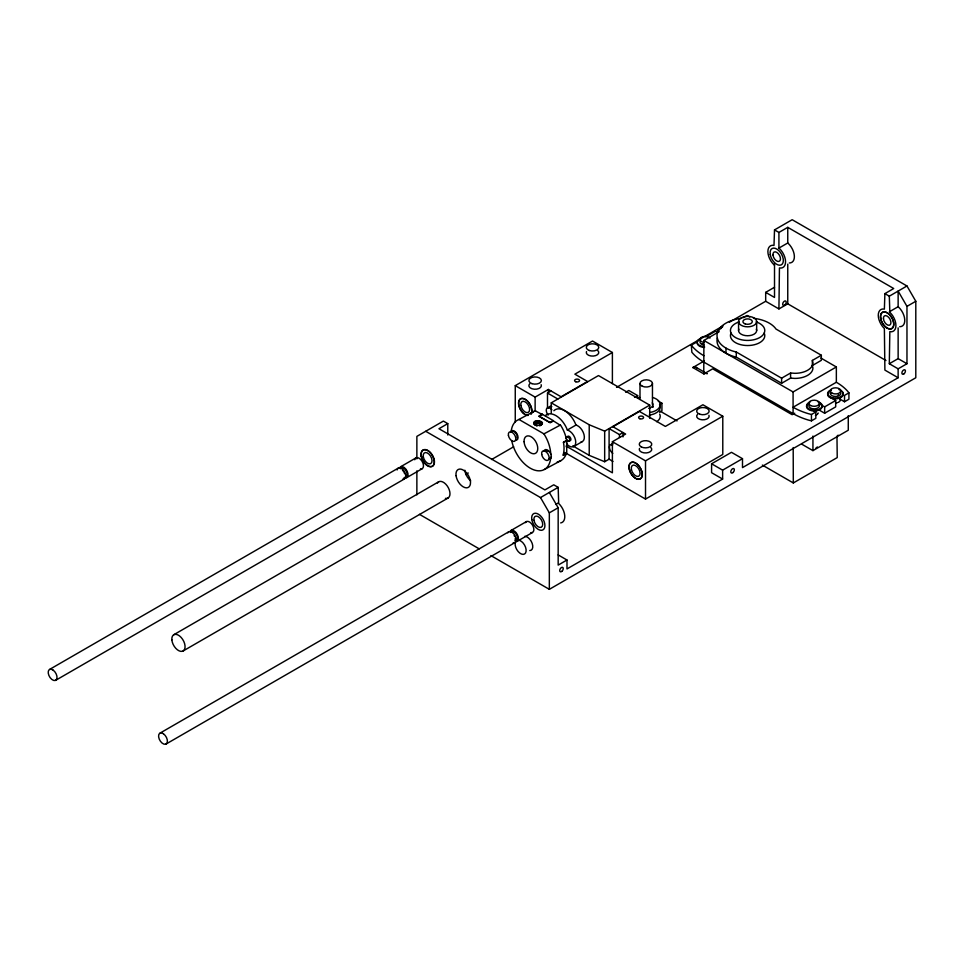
<?xml version="1.0" encoding="UTF-8"?>
<svg xmlns="http://www.w3.org/2000/svg" width="964" height="964" viewBox="0 0 964 964"><rect width="100%" height="100%" fill="white"/><g stroke="black" fill="none" stroke-linecap="round" stroke-linejoin="round"><path stroke-width="1.45" d="M547.492 407.591L547.492 393.035L551.034 390.986M551.251 413.038L551.251 402.844L598.487 375.562L649.712 405.133L649.712 418.243M612.984 461.431L609.091 459.177L604.669 461.732L589.221 455.357L589.221 424.763L551.251 402.844M604.669 461.732L604.669 431.137L649.712 405.133M609.091 459.177L609.091 428.594L619.466 434.583L622.997 432.535L622.997 436.909M703.768 372.586L703.901 340.461L719.168 331.64M538.768 420.738L534.996 421.34L533.779 422.654L534.201 424.148L536.273 425.63L535.574 424.413L538.43 423.317L538.768 420.738L542.407 422.834L541.985 424.317L539.804 425.702L541.985 424.317M517.27 438.09L516.933 434.583L514.475 431.643M538.43 423.317L539.177 423.473L540.069 421.003M540.262 425.365L542.407 423.594M539.177 423.473L539.804 423.738L541.178 421.473M549.938 457.996L550.408 457.225M540.515 424.955L540.262 424.1L541.985 422.099M540.503 424.522L542.407 422.834M563.422 442.404L566.736 440.476L566.579 439.644A28.101 16.786 61.8 0 0 560.903 425.654L553.541 420.991L550.227 422.762L539.189 416.388L542.503 414.616L535.104 410.76A28.101 16.786 61.8 0 0 530.899 413.978M774.514 265.245L773.996 264.787A12.484 7.206 60 0 1 767.886 251.568A12.484 7.206 60 0 1 773.996 245.386L774.514 229.902L792.167 219.708L906.967 285.983L915.8 301.274L915.8 377.755L549.335 589.329L490.893 555.589M447.778 435.005L447.778 423.63L438.945 428.727L544.913 489.905L553.746 484.808L558.168 487.362L558.686 503.461A12.484 7.206 60 0 1 564.711 515.354A12.484 7.206 60 0 1 560.687 522.922M774.514 229.902L778.924 232.445L787.757 227.347L893.724 288.525L884.892 293.622L884.374 309.119A12.484 7.206 60 0 0 878.264 315.3A12.484 7.206 60 0 0 884.374 328.519L884.892 370.104L898.135 377.743L898.135 368.826L889.314 363.729L889.832 331.664A12.484 7.206 60 0 0 895.93 325.495A12.484 7.206 60 0 0 889.832 312.276L889.314 296.177L906.967 285.983M515.258 422.401L515.258 385.636L592.535 341.027L612.393 352.499L612.393 383.6M885.964 360.524L787.757 303.829L778.924 308.926L779.442 267.944A12.484 7.206 60 0 0 785.552 261.762A12.484 7.206 60 0 0 779.442 248.543L778.924 248.085L787.757 242.988L787.757 227.347M49.658 669.39L398.469 467.998M400.675 466.733L416.123 457.804M515.258 385.636L535.128 397.108L548.371 389.456L561.409 396.975M612.393 352.499L574.869 374.165L587.558 381.491L561.072 396.782M55.575 680.379L404.374 478.988M406.579 477.722L422.039 468.793M729.362 322.241L765.681 301.274L765.681 292.357L774.514 287.26M173.761 634.746L438.68 481.795M465.66 474.493L468.251 472.987M491.604 459.515L513.655 446.778M616.526 387.383L722.88 325.989M812.254 409.893L815.821 411.965L815.821 418.34L811.447 420.858L808.001 419.943A61.19 35.331 0 0 1 793.083 413.616L703.901 362.127A61.19 35.331 0 0 1 691.863 352.258L691.321 345.172L695.731 342.63M705.781 336.822L715.601 331.158L717.987 332.532M743.352 317.686L747.172 315.481L749.763 316.975M625.708 392.276L628.805 390.492L637.638 395.589L637.638 398.144M183.136 650.965L448.043 498.027M545.263 415.701A18.581 10.725 60 0 1 566.507 427.98L567.35 430.04L575.954 425.064L577.05 425.425A9.363 5.41 60 0 1 584.039 434.704A9.363 5.41 60 0 1 581.051 441.97M634.541 397.385L637.638 395.589M706.708 373.478A6.242 3.603 -60 0 0 703.865 373.924L692.827 367.549L704.383 360.885M573.568 446.645L582.172 441.681M703.865 373.924L712.697 368.826L792.167 414.713L794.746 413.231M612.947 426.739L639.445 411.447L665.377 426.425L702.913 404.76L722.783 416.219L722.783 454.466L645.519 499.075L564.759 452.453M659.509 404.627L661.919 403.241L661.919 410.893L659.509 412.279M566.037 446.055L612.393 472.818L612.393 441.717L625.648 434.065L612.622 426.546M425.702 431.282L540.503 497.557L558.168 487.362M555.638 504.461L558.168 503.003M889.314 311.818L898.135 306.721L898.135 291.08L906.967 306.371L906.967 363.729L898.135 368.826M160.048 733.11L508.847 531.73M511.053 530.453L526.513 521.536M741.774 318.277A30.595 17.665 0 0 0 717.312 333.158A30.595 17.665 0 0 0 733.712 351.354L736.267 352.005L781.611 378.189L790.588 372.996L794.854 373.321A18.075 10.435 0 0 0 812.929 362.886L812.363 360.428L821.34 355.246L821.34 360.343L812.363 365.525L812.929 367.983A18.075 10.435 0 0 1 794.854 378.418L790.588 378.105L781.611 383.286L736.267 357.102L733.712 356.451A30.595 17.665 0 0 1 717.385 337.954M549.335 589.329L549.335 512.848L558.168 507.751L549.335 492.459M906.967 306.371L915.8 301.274M612.393 441.717L645.519 460.84L722.783 416.219M165.953 744.1L514.764 542.72M516.969 541.443L532.417 532.526M703.901 340.461L793.083 391.95L836.354 366.971L836.354 382.262A61.19 35.331 0 0 1 847.645 391.239L848.923 392.854L848.923 399.229L844.524 401.759L839.752 399.012M836.354 382.262L793.083 407.242A61.19 35.331 0 0 0 808.001 413.568L811.447 414.484L815.821 411.965M742.497 458.683L722.626 470.155L722.626 479.072L711.589 472.709L711.589 463.78L731.459 452.309L742.497 458.683L742.497 467.612L898.135 377.743M889.314 363.729L898.135 358.632L906.967 363.729M821.075 404.796L824.654 406.868L835.692 400.494L835.692 406.868L824.654 413.231L818.689 409.796M848.923 392.854L844.524 395.397L844.524 401.759M722.626 479.072L566.989 568.929L566.989 560.012L558.168 565.109L558.168 507.751M801.903 444.259L812.941 450.634L848.272 430.233L848.272 415.677M762.355 465.082L793.312 482.952L837.234 457.587L836.969 436.608M563.422 455.104L566.736 453.237L566.736 440.476L563.434 442.259L563.651 443.428A28.101 16.786 61.8 0 1 563.325 454.321L563.036 455.213L566.35 453.442L566.157 454.068A28.101 16.786 61.8 0 1 557.252 461.84M511.173 431.559A28.101 16.786 61.8 0 1 511.776 428.233L512.246 426.703A28.101 16.786 61.8 0 1 518.56 419.641L535.55 410.604M519.006 419.485L543.937 433.872L560.482 425.004M544.479 469.444L561.024 460.563M541.178 424.919L537.406 425.522L534.996 424.787M512.643 431.282L513.523 431.269M545.745 450.369L548.552 451.465M567.35 430.04L568.435 430.402A9.363 5.41 60 0 1 575.749 442.223A9.363 5.41 60 0 1 568.435 445.609L567.35 444.717M589.221 424.763L604.669 431.137M884.892 293.622L889.314 296.177M765.681 292.357L774.514 297.454L774.514 263.726M765.681 301.274L778.924 308.926M821.34 355.246L776.008 329.061L774.875 327.591A30.595 17.665 0 0 0 753.45 318.277M820.87 358.03L836.354 366.971M835.692 400.494L829.739 397.048A6.242 3.603 0 0 1 828.582 392.866M696.213 367.417L707.251 373.791M658.243 401.12L661.919 403.241M660.244 411.218L677.053 420.919M711.589 463.78L722.626 470.155M547.492 393.035L557.867 399.024M572.761 445.862L589.221 455.357M447.778 423.63L443.368 421.087L416.87 436.379L416.87 458.876M558.168 554.915L566.989 560.012M419.473 514.354L479.204 548.841M534.201 424.148L535.815 425.269M533.779 423.425L535.574 424.847M536.105 425.257L536.912 425.895M898.135 306.721L898.665 307.179A12.484 7.206 60 0 1 904.75 319.747A12.484 7.206 60 0 1 899.689 326.688M787.757 242.988L788.275 243.446A12.484 7.206 60 0 1 794.36 256.014A12.484 7.206 60 0 1 789.311 262.967M533.779 422.654L535.574 424.413M534.201 421.943L535.815 424.003M691.321 345.172L691.863 345.883A61.19 35.331 0 0 0 703.901 355.752M543.937 433.872L544.359 434.535A28.101 16.786 61.8 0 1 550.034 448.525L550.408 450.537A28.101 16.786 61.8 0 1 550.793 454.43M540.503 497.557L549.335 512.848M534.996 421.34L536.273 423.666M575.954 425.064L575.122 423.003A18.581 10.725 60 0 0 553.866 410.736M536.105 420.919L536.912 423.425M511.739 440.717L511.812 441.126A28.101 16.786 61.8 0 0 530.224 468.167A28.101 16.786 61.8 0 0 549.601 462.949L550.082 461.431A28.101 16.786 61.8 0 0 550.673 458.093M537.406 420.714L537.647 423.304M793.191 447.549L793.312 482.952M898.135 327.881L898.135 358.632M824.654 406.868L824.654 413.231M812.941 436.065L812.941 450.634M812.363 360.428L812.363 365.525M811.447 414.484L811.447 420.858M793.083 391.95L793.083 413.616M790.588 372.996L790.588 378.105M787.757 264.16L787.757 303.829M781.611 378.189L781.611 383.286M778.924 232.445L778.924 248.085M756.668 321.59A9.05 5.23 0 0 1 743.087 326.121A9.05 5.23 0 0 1 743.087 317.072A9.05 5.23 0 0 1 756.668 321.59L756.668 330.519M738.557 321.59L738.557 330.519M736.267 352.005L736.267 357.102M725.976 348.1L725.976 353.21M652.459 383.238L652.459 404.856M645.519 460.84L645.519 499.075M639.988 383.612L639.988 399.47M619.466 434.583L619.466 437.499M548.371 389.456L548.371 392.42M535.128 397.108L535.128 410.435M416.87 470.866L416.87 494.857M437.463 483.036A9.363 5.41 60 0 1 448.405 487.856A9.363 5.41 60 0 1 445.416 498.364M543.913 451.357A5.302 3.061 60 0 1 550.095 452.61A5.302 3.061 60 0 1 548.745 459.177M566.35 442.609A3.121 1.808 60 0 1 566.35 447.031M612.791 453.369A5.302 3.061 60 0 1 609.441 447.127A5.302 3.061 60 0 1 612.791 444.753M611.73 444.994A5.302 3.061 60 0 1 612.887 443.344M510.631 432.342A5.302 3.061 60 0 1 516.812 433.595A5.302 3.061 60 0 1 515.451 440.15M548.142 415.11A5.302 3.061 60 0 1 546.769 408.399A5.302 3.061 60 0 1 551.89 409.772M548.552 408.146A5.302 3.061 60 0 1 551.83 406.627M567.362 437.379A2.494 1.446 60 0 1 569.134 436.367A2.494 1.446 60 0 1 570.893 439.427A2.494 1.446 60 0 1 569.134 440.44M541.166 384.696A6.242 3.603 0 0 1 534.321 389.215A6.242 3.603 0 0 1 529.718 383.829M597.933 350.691A6.242 3.603 0 0 1 593.342 356.065A6.242 3.603 0 0 1 586.498 351.559M708.938 415.291A6.242 3.603 0 0 1 702.093 419.798A6.242 3.603 0 0 1 697.502 414.424M650.917 447.561A6.242 3.603 0 0 1 646.326 452.935A6.242 3.603 0 0 1 639.481 448.429M659.665 414.086A14.05 8.11 0 0 1 656.713 421.714M659.665 404.94A14.05 8.11 0 0 1 649.242 415.11M652.652 406.579A6.555 3.784 0 0 1 652.736 407.169M528.2 415.472A9.363 5.41 60 0 1 518.656 404.338A9.363 5.41 60 0 1 526.236 399.964A9.363 5.41 60 0 1 531.092 413.797M652.809 406.169A6.869 3.964 0 0 1 653.038 406.989M652.556 397.421A14.05 8.11 0 0 1 660.183 405.29A14.05 8.11 0 0 1 650.519 412.363M637.915 398.084A14.05 8.11 0 0 1 639.795 397.421M652.291 402.844A6.869 3.964 0 0 1 648.639 408.35M527.248 415.436A9.363 5.41 60 0 1 518.596 403.699A9.363 5.41 60 0 1 526.356 400.108A9.363 5.41 60 0 1 531.26 413.58M525.428 522.633A6.242 3.603 60 0 1 532.743 525.513A6.242 3.603 60 0 1 530.827 532.67M509.98 531.55A6.242 3.603 60 0 1 517.294 534.43A6.242 3.603 60 0 1 515.379 541.587M510.812 532.453A4.953 2.856 60 0 1 516.62 534.743A4.953 2.856 60 0 1 515.089 540.43M514.149 535.574A4.953 2.856 60 0 1 514.643 536.49M515.234 538.37A4.953 2.856 60 0 1 515.234 540.045M507.775 532.827A6.242 3.603 60 0 1 515.089 535.707A6.242 3.603 60 0 1 513.173 542.865M414.761 459.744A6.242 3.603 60 0 1 422.039 461.214A6.242 3.603 60 0 1 420.449 468.938M399.59 467.817A6.242 3.603 60 0 1 407.206 471.288A6.242 3.603 60 0 1 404.097 477.566M400.434 468.733A4.953 2.856 60 0 1 405.977 470.565A4.953 2.856 60 0 1 405.386 476.734M402.506 470.275A4.953 2.856 60 0 1 403.771 471.842M404.253 472.758A4.953 2.856 60 0 1 404.627 473.698M397.108 469.95A6.242 3.603 60 0 1 404.374 471.42A6.242 3.603 60 0 1 402.783 479.132M721.12 328.507A5.302 3.061 0 0 1 721.409 327.893M721.916 327.326A5.302 3.061 0 0 1 722.614 326.82M703.901 342.425A5.302 3.061 0 0 1 701.141 337.533A5.302 3.061 0 0 1 709.998 338.075M703.901 344.967A5.302 3.061 0 0 1 700.322 340.907M818.858 404.41A5.302 3.061 0 0 1 814.411 408.857A5.302 3.061 0 0 1 809.182 404.699M817.219 446.862A3.121 1.808 0 0 1 817.05 447.224M816.339 447.862A3.121 1.808 0 0 1 815.833 448.091M840.283 392.035A5.302 3.061 0 0 1 835.824 396.481A5.302 3.061 0 0 1 830.594 392.324M838.174 435.186A3.121 1.808 0 0 1 837.246 435.716M718.18 332.134A7.808 4.507 0 0 1 720.457 328.712M718.433 332.291A7.808 4.507 0 0 1 721.723 327.35M703.081 344.052A3.748 2.169 0 0 1 702.298 343.702M704.539 347.438A7.808 4.507 0 0 1 698.406 340.485M699.43 339.75A7.808 4.507 0 0 1 700.695 339.159M704.539 346.678A7.808 4.507 0 0 1 697.418 343.341A7.808 4.507 0 0 1 700.695 338.4M821.292 404.458A7.808 4.507 0 0 1 814.737 411.001A7.808 4.507 0 0 1 807.049 404.892M807.784 404.049A7.808 4.507 0 0 1 808.82 403.314M819.243 403A7.808 4.507 0 0 1 820.4 403.675M817.882 401.723A7.808 4.507 0 0 1 820.569 408.447A7.808 4.507 0 0 1 808.627 408.808A7.808 4.507 0 0 1 810.085 401.964M764.199 333.05A17.171 9.917 0 0 1 747.606 345.534A17.171 9.917 0 0 1 731.025 333.05M756.198 321.928A17.171 9.917 0 0 1 760.765 336.894A17.171 9.917 0 0 1 734.46 336.894A17.171 9.917 0 0 1 739.026 321.928M756.354 329.158A9.05 5.23 0 0 1 747.606 335.749A9.05 5.23 0 0 1 738.858 329.158M703.865 346.883A6.242 3.603 0 0 1 702.708 346.546M838.656 394.65A3.748 2.169 0 0 1 838.065 395.095M842.367 392.288A7.808 4.507 0 0 1 839.198 398.277A7.808 4.507 0 0 1 828.727 396.65A7.808 4.507 0 0 1 831.161 390.553M838.957 389.552A7.808 4.507 0 0 1 841.644 396.276A7.808 4.507 0 0 1 829.703 396.638A7.808 4.507 0 0 1 831.161 389.793M692.827 367.549A6.242 3.603 -60 0 1 696.972 368.513M839.415 398.481A5.001 2.88 0 0 1 838.367 402.301M837.487 402.627A5.001 2.88 0 0 1 835.487 402.94M818.135 412.954A5.001 2.88 0 0 1 817.966 413.544M817.593 414.11A5.001 2.88 0 0 1 817.026 414.616M816.291 415.038A5.001 2.88 0 0 1 815.411 415.376M470.697 480.819A10.303 5.953 60 0 1 464.841 470.227M524.753 536.321A7.808 4.507 60 0 1 532.176 543.383A7.808 4.507 60 0 1 529.766 550.564M518.126 540.141A7.808 4.507 60 0 1 526.079 549.42A7.808 4.507 60 0 1 519.765 553.059A7.808 4.507 60 0 1 515.716 541.539M542.142 414.171L538.84 416.087L549.878 422.461L553.191 420.545L542.142 414.171M53.08 670.076L52.152 669.546A6.242 3.603 60 0 0 48.875 675.415A6.242 3.603 60 0 0 56.358 679.741A6.242 3.603 60 0 0 53.08 670.076M163.458 733.809L162.53 733.267A6.242 3.603 60 0 0 159.253 739.147A6.242 3.603 60 0 0 166.736 743.473A6.242 3.603 60 0 0 163.458 733.809M171.857 639.855A9.363 5.41 60 0 0 182.341 651.29A9.363 5.41 60 0 0 181.148 637.433A9.363 5.41 60 0 0 171.857 639.855M541.708 454.442A5.302 3.061 60 0 0 547.889 460.322A5.302 3.061 60 0 0 546.54 452.2A5.302 3.061 60 0 0 541.708 454.442M524.079 441.729A9.676 5.784 61.8 0 0 534.743 453.646A9.676 5.784 61.8 0 0 533.923 439.09A9.676 5.784 61.8 0 0 524.079 441.729M508.414 435.427A5.302 3.061 60 0 0 514.595 441.307A5.302 3.061 60 0 0 513.246 433.185A5.302 3.061 60 0 0 508.414 435.427M566.266 438.018A2.494 1.446 60 0 0 568.905 441.319A2.494 1.446 60 0 0 568.905 437.789A2.494 1.446 60 0 0 566.266 438.018M575.821 381.78A2.494 1.446 0 0 0 579.569 380.539A2.494 1.446 0 0 0 575.821 379.286A2.494 1.446 0 0 0 575.821 381.78M639.843 418.75A2.494 1.446 0 0 0 643.591 417.496A2.494 1.446 0 0 0 639.843 416.255A2.494 1.446 0 0 0 639.843 418.75M589.402 350.522A6.242 3.603 0 0 0 598.777 347.402A6.242 3.603 0 0 0 589.402 344.281A6.242 3.603 0 0 0 589.402 350.522M699.792 414.243A6.242 3.603 0 0 0 709.155 411.122A6.242 3.603 0 0 0 699.792 408.001A6.242 3.603 0 0 0 699.792 414.243M641.096 446.814A6.242 3.603 0 0 0 651.544 445.199A6.242 3.603 0 0 0 643.892 440.777A6.242 3.603 0 0 0 641.096 446.814M532.008 383.66A6.242 3.603 0 0 0 541.37 380.539A6.242 3.603 0 0 0 532.008 377.418A6.242 3.603 0 0 0 532.008 383.66M628.986 467.648A9.363 5.41 60 0 0 639.469 479.084A9.363 5.41 60 0 0 638.276 465.214A9.363 5.41 60 0 0 628.986 467.648M642.289 386.227A6.242 3.603 0 0 0 652.387 383.997A6.242 3.603 0 0 0 643.988 380.057A6.242 3.603 0 0 0 642.289 386.227M629.215 468.612A9.363 5.41 60 0 0 640.12 479.012A9.363 5.41 60 0 0 637.734 464.672A9.363 5.41 60 0 0 629.215 468.612M631.372 469.335A6.242 3.603 60 0 0 638.65 476.264A6.242 3.603 60 0 0 637.059 466.709A6.242 3.603 60 0 0 631.372 469.335M520.885 405.543A6.242 3.603 60 0 0 528.164 412.472A6.242 3.603 60 0 0 526.573 402.916A6.242 3.603 60 0 0 520.885 405.543M810.796 405.627A5.302 3.061 0 0 0 819.376 403.723A5.302 3.061 0 0 0 812.23 400.385A5.302 3.061 0 0 0 810.796 405.627M832.209 393.252A5.302 3.061 0 0 0 840.789 391.348A5.302 3.061 0 0 0 833.643 388.01A5.302 3.061 0 0 0 832.209 393.252M745.268 323.94A4.687 2.699 0 0 0 752.294 321.59A4.687 2.699 0 0 0 745.268 319.253A4.687 2.699 0 0 0 745.268 323.94M770.236 254.52A9.363 5.41 60 0 0 781.153 264.907A9.363 5.41 60 0 0 778.767 250.568A9.363 5.41 60 0 0 770.236 254.52M772.983 254.966A5.302 3.061 60 0 0 778.924 261.449A5.302 3.061 60 0 0 778.249 253.592A5.302 3.061 60 0 0 772.983 254.966M880.698 318.313A9.363 5.41 60 0 0 891.616 328.712A9.363 5.41 60 0 0 889.23 314.372A9.363 5.41 60 0 0 880.698 318.313M883.446 318.759A5.302 3.061 60 0 0 889.386 325.242A5.302 3.061 60 0 0 888.712 317.385A5.302 3.061 60 0 0 883.446 318.759M531.815 519.62A9.363 5.41 60 0 0 542.72 530.019A9.363 5.41 60 0 0 540.346 515.68A9.363 5.41 60 0 0 531.815 519.62M533.972 520.343A6.242 3.603 60 0 0 541.25 527.272A6.242 3.603 60 0 0 539.659 517.716A6.242 3.603 60 0 0 533.972 520.343M421.135 456.068A9.363 5.41 60 0 0 432.053 466.456A9.363 5.41 60 0 0 429.667 452.128A9.363 5.41 60 0 0 421.135 456.068M423.304 456.779A6.242 3.603 60 0 0 430.571 463.708A6.242 3.603 60 0 0 428.98 454.152A6.242 3.603 60 0 0 423.304 456.779M784.901 304.889A2.494 1.446 -60 0 0 785.696 301.021A2.494 1.446 -60 0 0 782.744 303.648A2.494 1.446 -60 0 0 784.901 304.889M561.928 571.278A2.494 1.446 -60 0 0 562.723 567.41A2.494 1.446 -60 0 0 559.771 570.025A2.494 1.446 -60 0 0 561.928 571.278M733.026 472.505A2.494 1.446 -60 0 0 733.821 468.625A2.494 1.446 -60 0 0 730.857 471.251A2.494 1.446 -60 0 0 733.026 472.505M904.111 373.719A2.494 1.446 -60 0 0 904.907 369.851A2.494 1.446 -60 0 0 901.955 372.466A2.494 1.446 -60 0 0 904.111 373.719M456.056 475.698A10.303 5.953 60 0 0 467.877 487.603A10.303 5.953 60 0 0 465.769 472.023A10.303 5.953 60 0 0 456.056 475.698M880.518 317.385A9.363 5.41 60 0 0 890.989 328.832A9.363 5.41 60 0 0 889.796 314.963A9.363 5.41 60 0 0 880.518 317.385M421.28 455.068A9.363 5.41 60 0 0 431.752 466.504A9.363 5.41 60 0 0 430.559 452.646A9.363 5.41 60 0 0 421.28 455.068"/></g></svg>
